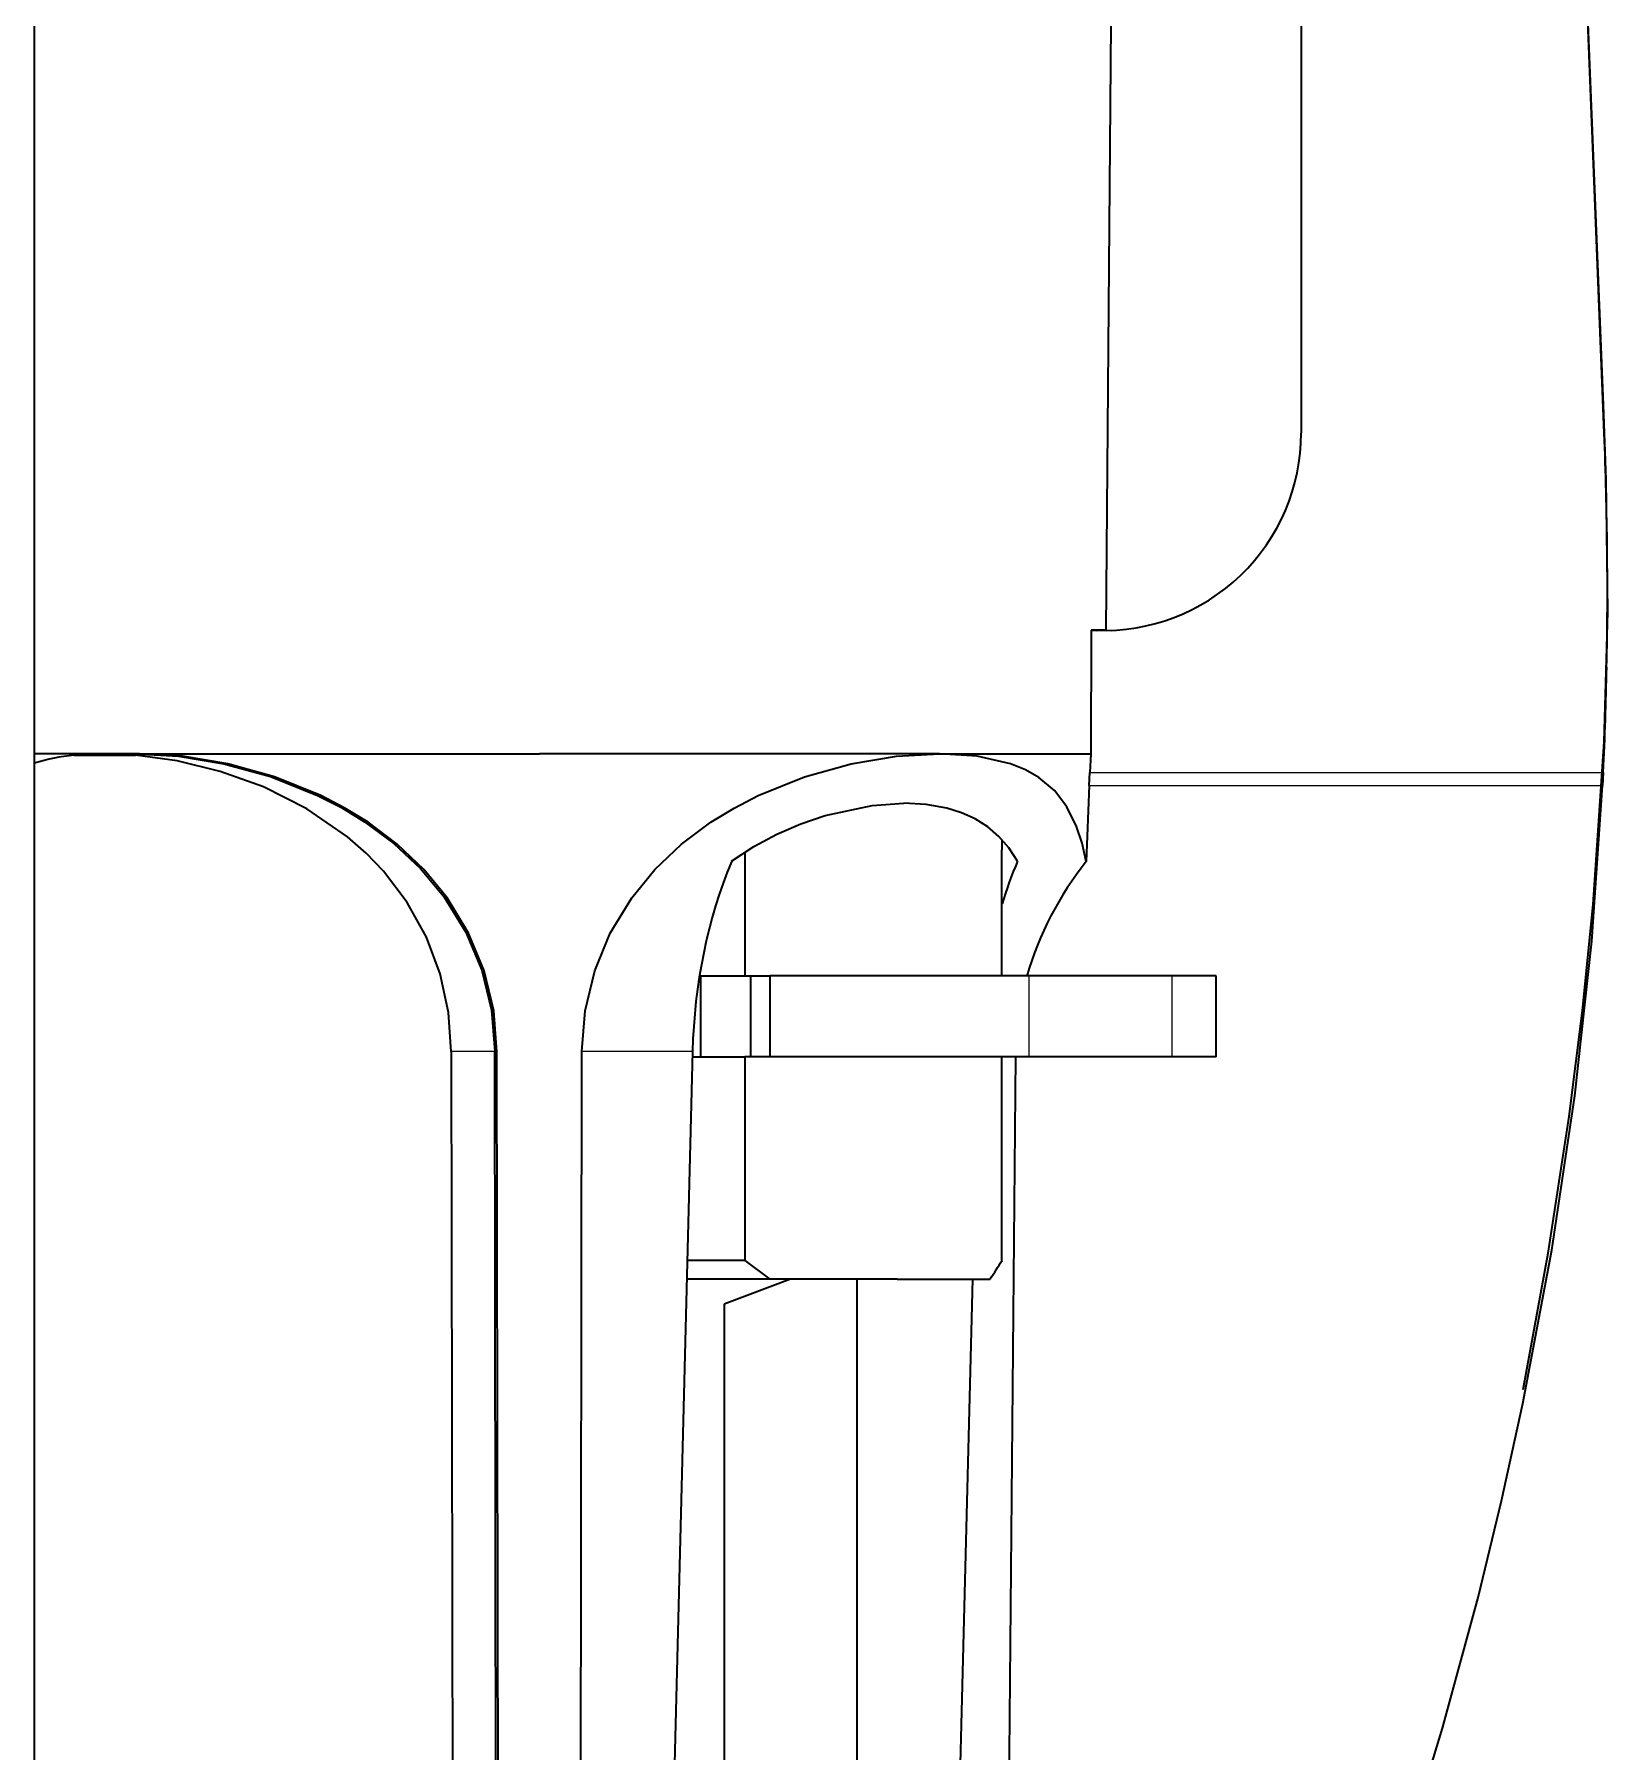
# Model space of a CAD drawing. Extents: x 383 to 866, y 155 to 681.
# Drawn here: x 593.08 to 608.65, y 190.68 to 207.68 of the extents above; entities that cross this region are included whole.
import ezdxf

# ---------------------------------------------------------------- set-up
doc = ezdxf.new("R2010")
doc.units = 0

msp = doc.modelspace()

# ---------------------------------------------------------------- linework, layer by layer
at = {"color": 7, "lineweight": 35}
for p, q in [((608.621, 203.73), (607.451, 232.857)), ((605.621, 228.618), (605.621, 203.73)), ((593.08, 212.107), (593.08, 183.107))]:
    msp.add_line(p, q, dxfattribs=at)
at = {"color": 7, "lineweight": 35, "ltscale": 0.150005}
msp.add_line((603.689, 201.781), (603.74, 207.781), dxfattribs=at)
at = {"color": 7, "lineweight": 35, "ltscale": 0.030604}
msp.add_line((603.543, 201.781), (603.537, 200.557), dxfattribs=at)
at = {"color": 7, "lineweight": 35, "ltscale": 0.001277}
for p, q in [((603.543, 201.781), (603.594, 201.778)), ((603.689, 201.781), (603.74, 201.778))]:
    msp.add_line(p, q, dxfattribs=at)
at = {"color": 7, "lineweight": 35, "ltscale": 0.003647}
msp.add_line((603.689, 201.781), (603.543, 201.781), dxfattribs=at)
at = {"color": 7, "lineweight": 35, "ltscale": 0.016602}
msp.add_line((593.744, 200.557), (593.08, 200.557), dxfattribs=at)
at = {"color": 7, "lineweight": 35, "ltscale": 0.01525}
msp.add_line((593.473, 200.542), (594.083, 200.542), dxfattribs=at)
at = {"color": 7, "lineweight": 35, "ltscale": 0.007999}
msp.add_line((594.087, 200.557), (593.767, 200.557), dxfattribs=at)
at = {"color": 7, "lineweight": 35, "ltscale": 0.000842285}
msp.add_line((594.121, 200.557), (594.087, 200.557), dxfattribs=at)
at = {"color": 7, "lineweight": 35, "ltscale": 0.098994}
for p in [(594.121, 200.557), (602.04, 200.557)]:
    msp.add_line(p, (598.08, 200.557), dxfattribs=at)
at = {"color": 7, "lineweight": 35, "ltscale": 0.03743}
msp.add_line((602.04, 200.557), (603.537, 200.557), dxfattribs=at)
at = {"color": 7, "lineweight": 35, "ltscale": 0.004614}
msp.add_line((603.537, 200.557), (603.529, 200.372), dxfattribs=at)
at = {"color": 7, "lineweight": 35, "ltscale": 0.018812}
msp.add_line((603.523, 200.241), (603.492, 199.489), dxfattribs=at)
at = {"color": 7, "lineweight": 35, "ltscale": 0.003285}
msp.add_line((603.523, 200.241), (603.529, 200.372), dxfattribs=at)
at = {"color": 7, "lineweight": 13, "ltscale": 0.127037}
msp.add_line((603.523, 200.241), (608.604, 200.241), dxfattribs=at)
at = {"color": 7, "lineweight": 13, "ltscale": 0.127051}
msp.add_line((603.529, 200.372), (608.611, 200.372), dxfattribs=at)
at = {"color": 7, "lineweight": 35, "ltscale": 0.003286}
msp.add_line((608.611, 200.372), (608.604, 200.241), dxfattribs=at)
at = {"color": 7, "lineweight": 35, "ltscale": 0.030621}
msp.add_line((600.114, 199.581), (600.114, 198.357), dxfattribs=at)
at = {"color": 7, "lineweight": 35, "ltscale": 0.002538}
msp.add_line((602.659, 199.706), (602.659, 199.605), dxfattribs=at)
at = {"color": 7, "lineweight": 35, "ltscale": 0.031198}
msp.add_line((602.659, 198.357), (602.659, 199.605), dxfattribs=at)
at = {"color": 7, "lineweight": 35, "ltscale": 0.000205994}
msp.add_line((599.665, 198.357), (599.673, 198.357), dxfattribs=at)
at = {"color": 7, "lineweight": 35, "ltscale": 0.02}
for p, q in [((599.673, 198.357), (599.673, 197.557)), ((600.168, 198.357), (600.168, 197.557)), ((600.364, 197.557), (600.364, 198.357)), ((604.778, 197.557), (604.778, 198.357))]:
    msp.add_line(p, q, dxfattribs=at)
at = {"color": 7, "lineweight": 35, "ltscale": 0.012375}
msp.add_line((599.673, 198.357), (600.168, 198.357), dxfattribs=at)
at = {"color": 7, "lineweight": 35, "ltscale": 0.00925}
msp.add_line((599.744, 198.357), (600.114, 198.357), dxfattribs=at)
at = {"color": 7, "lineweight": 35, "ltscale": 0.006258}
msp.add_line((600.114, 198.357), (600.364, 198.357), dxfattribs=at)
at = {"color": 7, "lineweight": 35, "ltscale": 0.004901}
msp.add_line((600.168, 198.357), (600.364, 198.357), dxfattribs=at)
at = {"color": 7, "lineweight": 35, "ltscale": 0.064017}
for p, q in [((602.925, 198.357), (600.364, 198.357)), ((602.925, 197.557), (600.364, 197.557))]:
    msp.add_line(p, q, dxfattribs=at)
at = {"color": 7, "lineweight": 13, "ltscale": 0.02}
for p, q in [((602.925, 198.357), (602.925, 197.557)), ((604.339, 198.357), (604.339, 197.557))]:
    msp.add_line(p, q, dxfattribs=at)
at = {"color": 7, "lineweight": 35, "ltscale": 0.035356}
for p, q in [((604.339, 198.357), (602.925, 198.357)), ((604.339, 197.557), (602.925, 197.557))]:
    msp.add_line(p, q, dxfattribs=at)
at = {"color": 7, "lineweight": 35, "ltscale": 0.010983}
for p, q in [((604.778, 198.357), (604.339, 198.357)), ((604.778, 197.557), (604.339, 197.557))]:
    msp.add_line(p, q, dxfattribs=at)
at = {"color": 7, "lineweight": 35, "ltscale": 0.271008}
msp.add_line((597.208, 197.61), (597.227, 186.77), dxfattribs=at)
at = {"color": 7, "lineweight": 13, "ltscale": 0.010783}
msp.add_line((597.639, 197.61), (597.208, 197.61), dxfattribs=at)
at = {"color": 7, "lineweight": 13, "ltscale": 0.00052948}
msp.add_line((597.639, 197.61), (597.66, 197.61), dxfattribs=at)
at = {"color": 7, "lineweight": 35, "ltscale": 2.67029e-05}
msp.add_line((597.639, 197.61), (597.639, 197.609), dxfattribs=at)
at = {"color": 7, "lineweight": 35, "ltscale": 0.270982}
msp.add_line((597.655, 186.77), (597.639, 197.609), dxfattribs=at)
at = {"color": 7, "lineweight": 35, "ltscale": 0.420083}
for p, q in [((597.685, 180.807), (597.66, 197.61)), ((598.476, 180.807), (598.5, 197.61))]:
    msp.add_line(p, q, dxfattribs=at)
at = {"color": 7, "lineweight": 13, "ltscale": 0.027385}
msp.add_line((599.596, 197.61), (598.5, 197.61), dxfattribs=at)
at = {"color": 7, "lineweight": 35, "ltscale": 0.412715}
msp.add_line((599.596, 197.61), (599.178, 181.107), dxfattribs=at)
at = {"color": 7, "lineweight": 35, "ltscale": 0.001965}
msp.add_line((599.594, 197.557), (599.673, 197.557), dxfattribs=at)
at = {"color": 7, "lineweight": 35, "ltscale": 0.012984}
msp.add_line((599.594, 197.557), (600.114, 197.557), dxfattribs=at)
at = {"color": 7, "lineweight": 35, "ltscale": 0.001768}
msp.add_line((599.673, 197.557), (599.744, 197.557), dxfattribs=at)
at = {"color": 7, "lineweight": 35, "ltscale": 0.01172}
msp.add_line((600.582, 197.557), (600.114, 197.557), dxfattribs=at)
at = {"color": 7, "lineweight": 35, "ltscale": 0.050449}
for p, q in [((600.114, 197.557), (600.114, 195.539)), ((602.659, 195.539), (602.659, 197.557))]:
    msp.add_line(p, q, dxfattribs=at)
at = {"color": 7, "lineweight": 35, "ltscale": 0.026013}
msp.add_line((601.623, 197.557), (600.582, 197.557), dxfattribs=at)
at = {"color": 7, "lineweight": 35, "ltscale": 0.019948}
msp.add_line((602.421, 197.557), (601.623, 197.557), dxfattribs=at)
at = {"color": 7, "lineweight": 35, "ltscale": 0.005959}
msp.add_line((602.659, 197.557), (602.421, 197.557), dxfattribs=at)
at = {"color": 7, "lineweight": 35, "ltscale": 0.398527}
msp.add_line((602.652, 181.616), (602.797, 197.557), dxfattribs=at)
at = {"color": 7, "lineweight": 35, "ltscale": 0.014261}
msp.add_line((600.114, 195.539), (599.543, 195.539), dxfattribs=at)
at = {"color": 7, "lineweight": 35, "ltscale": 0.007663}
msp.add_line((600.114, 195.539), (600.36, 195.357), dxfattribs=at)
at = {"color": 7, "lineweight": 35, "ltscale": 0.02054}
msp.add_line((600.36, 195.357), (599.539, 195.357), dxfattribs=at)
at = {"color": 7, "lineweight": 35, "ltscale": 0.017596}
msp.add_line((600.567, 195.357), (599.909, 195.107), dxfattribs=at)
at = {"color": 7, "lineweight": 35, "ltscale": 0.031569}
msp.add_line((601.623, 195.357), (600.36, 195.357), dxfattribs=at)
at = {"color": 7, "lineweight": 35, "ltscale": 0.35625}
msp.add_line((601.225, 181.107), (601.225, 195.357), dxfattribs=at)
at = {"color": 7, "lineweight": 35, "ltscale": 0.022968}
msp.add_line((601.623, 195.357), (602.542, 195.357), dxfattribs=at)
at = {"color": 7, "lineweight": 35, "ltscale": 0.356364}
msp.add_line((602.367, 195.357), (602.006, 181.107), dxfattribs=at)
at = {"color": 7, "lineweight": 35, "ltscale": 0.35}
msp.add_line((599.909, 195.107), (599.909, 181.107), dxfattribs=at)
at = {"color": 7, "lineweight": 35}
for points in [[(607.817, 194.263), (608.066, 195.612), (608.272, 196.967), (608.404, 198.014), (608.511, 199.064), (608.619, 200.675), (608.655, 201.961), (608.64, 203.271), (608.612, 204.011), (608.327, 211.154), (607.751, 225.417), (607.451, 232.857)], [(597.208, 197.61), (597.18, 197.997), (597.098, 198.377), (596.961, 198.741), (596.772, 199.083), (596.535, 199.395), (596.365, 199.572), (596.181, 199.734), (595.779, 200.012), (595.348, 200.228), (594.921, 200.381), (594.495, 200.485), (594.083, 200.542)], [(594.087, 200.557), (594.508, 200.532), (594.956, 200.457), (595.419, 200.33), (595.883, 200.144), (596.12, 200.023), (596.349, 199.883), (596.638, 199.669), (596.903, 199.421), (597.135, 199.142), (597.351, 198.792), (597.509, 198.415), (597.606, 198.017), (597.639, 197.61)], [(597.66, 197.61), (597.628, 198.013), (597.534, 198.407), (597.378, 198.782), (597.167, 199.13), (596.936, 199.411), (596.673, 199.661), (596.384, 199.878), (596.154, 200.019), (595.916, 200.142), (595.457, 200.327), (594.995, 200.456), (594.546, 200.531), (594.121, 200.557)], [(598.5, 197.61), (598.532, 198.013), (598.627, 198.407), (598.782, 198.782), (598.994, 199.13), (599.224, 199.411), (599.488, 199.661), (599.777, 199.878), (600.007, 200.019), (600.244, 200.142), (600.704, 200.327), (601.165, 200.456), (601.615, 200.531), (602.04, 200.557)], [(603.492, 199.489), (603.452, 199.672), (603.398, 199.838), (603.302, 200.032), (603.178, 200.193), (603.023, 200.322), (602.891, 200.397), (602.744, 200.457), (602.413, 200.533), (602.04, 200.557)], [(606.199, 188.357), (606.629, 189.628), (607.02, 190.911), (607.372, 192.205), (607.605, 193.163), (607.816, 194.126), (608.101, 195.643), (608.329, 197.169), (608.497, 198.702), (608.604, 200.241)], [(599.983, 199.493), (600.203, 199.637), (600.43, 199.759), (600.669, 199.863), (600.909, 199.945), (601.374, 200.045), (601.687, 200.066)], [(602.812, 199.493), (602.727, 199.625), (602.628, 199.739), (602.518, 199.833), (602.395, 199.911), (602.259, 199.972), (602.113, 200.018), (601.907, 200.054), (601.687, 200.066)]]:
    msp.add_lwpolyline(points, dxfattribs=at)
for centre, radius, start, end in [((603.667, 203.731), 1.954, 267.8624, 359.962), ((569.851, 202.17), 38.801, 358.8836, 2.3041), ((569.914, 202.17), 38.739, 357.3397, 358.8813), ((593.66, 198.552), 1.998, 95.363, 106.8526), ((593.76, 197.652), 2.904, 89.8705, 95.6826), ((593.761, 196.962), 3.594, 84.8707, 89.9128), ((606.037, 197.447), 3.262, 141.2555, 163.8101), ((598.397, 198.163), 5.005, 325.9033, 328.3844)]:
    msp.add_arc(centre, radius, start, end, dxfattribs=at)
for centre, end_param in [((602.422, 197.467), 1.535016), ((605.251, 197.467), 1.158522)]:
    msp.add_ellipse(centre, major_axis=(0, 4), ratio=0.707107, start_param=1.039623, end_param=end_param, dxfattribs=at)

doc.saveas('drawing.dxf')
